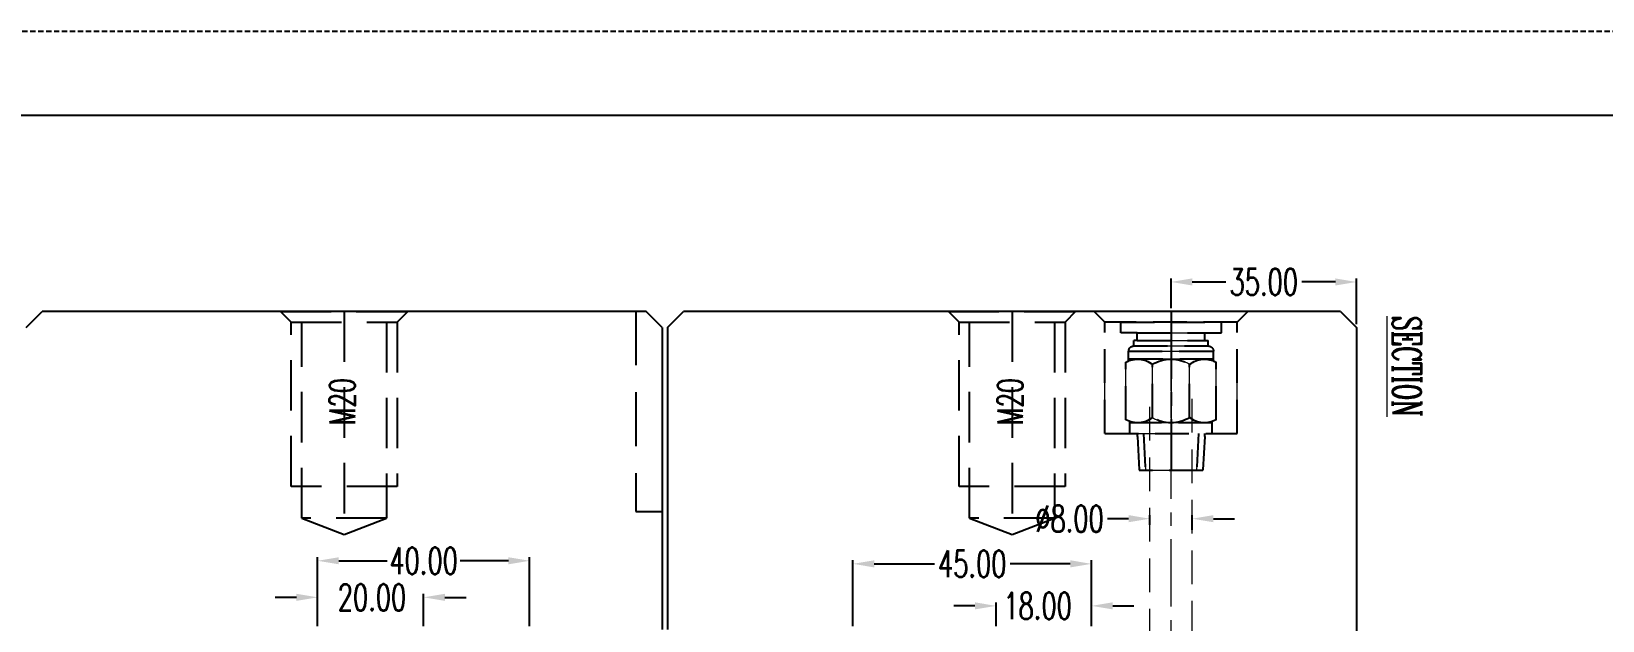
# Model space of a CAD drawing. Header units: inches. Extents: x 143011 to 144494, y -46023 to -44974.
# Drawn here: x 143292.1 to 143588.5, y -45084.7 to -44973.6 of the extents above; entities that cross this region are included whole.
import ezdxf

# ---------------------------------------------------------------- set-up
doc = ezdxf.new("R2010")
doc.units = ezdxf.units.IN
doc.header["$LTSCALE"] = 2
doc.header["$MEASUREMENT"] = 0
doc.header["$PDMODE"] = 3
doc.header["$PDSIZE"] = 0.3125
for name, pattern in [('CENTER', [50.8, 31.75, -6.35, 6.35, -6.35]), ('DASHED', [0.75, 0.5, -0.25]), ('HIDDEN', [9.525, 6.35, -3.175])]:
    doc.linetypes.add(name, pattern=pattern)
doc.layers.get('0').update_dxf_attribs({"linetype": 'CONTINUOUS'})
doc.layers.get('Defpoints').update_dxf_attribs({"linetype": 'CONTINUOUS'})
for name, color, linetype in [('5', 5, 'CONTINUOUS'), ('A', 7, 'CONTINUOUS'), ('wr2', 41, 'DASHED'), ('WT', 4, 'CONTINUOUS')]:
    doc.layers.add(name, color=color, linetype=linetype)
doc.layers.add('dim', color=3, linetype='CONTINUOUS', lineweight=15)
doc.layers.add('WR', color=122, linetype='HIDDEN', lineweight=18)
doc.styles.add('ROMANC', font='romanc', dxfattribs={"width": 0.6, "height": 1})
doc.styles.get("Standard").update_dxf_attribs({"font": 'txt.shx', "width": 0.67})
doc.dimstyles.new('2.00', dxfattribs={"dimtxt": 5, "dimasz": 4, "dimexe": 0.666, "dimexo": 0.626, "dimgap": 1, "dimtad": 0, "dimzin": 0, "dimdsep": 46, "dimtxsty": 'Standard', "dimcen": 0.09, "dimclrd": 3, "dimclre": 3, "dimclrt": 7, "dimazin": 0, "dimtfac": 1, "dimtofl": 0, "dimtmove": 0, "dimatfit": 0, "dimfxl": 0, "dimtolj": 1, "dimtzin": 0, "dimarcsym": 0})

# ---------------------------------------------------------------- blocks, each defined once
blk = doc.blocks.new('*D37730')
at = {"layer": 'Defpoints', "color": 0}
for p in [(143474.09, -45081.96), (143474.09, -45086.42), (143492.09, -45086.42)]:
    blk.add_point(p, dxfattribs=at)
at = {"layer": 'dim', "color": 3, "linetype": 'ByBlock', "lineweight": -2}
for p, q in [((143470.09, -45081.96), (143466.09, -45081.96)), ((143474.09, -45085.79), (143474.09, -45081.29)), ((143492.09, -45085.79), (143492.09, -45081.29)), ((143496.09, -45081.96), (143500.09, -45081.96))]:
    blk.add_line(p, q, dxfattribs=at)
at = {"layer": 'dim', "color": 3, "linetype": 'ByBlock'}
for points in [[(143470.09, -45082.62), (143470.09, -45081.29), (143474.09, -45081.96)], [(143496.09, -45081.29), (143496.09, -45082.62), (143492.09, -45081.96)]]:
    blk.add_solid(points, dxfattribs=at)
at = {"layer": 'dim', "color": 7, "linetype": 'ByBlock', "insert": (143481.92, -45081.96), "char_height": 5, "attachment_point": 5}
blk.add_mtext('\\A1;18.00', dxfattribs=at)
blk = doc.blocks.new('*D37731')
at = {"layer": 'Defpoints', "color": 0}
for p in [(143447.09, -45074.03), (143447.09, -45086.42), (143492.09, -45086.42)]:
    blk.add_point(p, dxfattribs=at)
at = {"layer": 'dim', "color": 3, "linetype": 'ByBlock', "lineweight": -2}
for p, q in [((143447.09, -45085.79), (143447.09, -45073.36)), ((143451.09, -45074.03), (143462.45, -45074.03)), ((143488.09, -45074.03), (143476.74, -45074.03)), ((143492.09, -45085.79), (143492.09, -45073.36))]:
    blk.add_line(p, q, dxfattribs=at)
at = {"layer": 'dim', "color": 3, "linetype": 'ByBlock'}
for points in [[(143451.09, -45073.36), (143451.09, -45074.7), (143447.09, -45074.03)], [(143488.09, -45074.7), (143488.09, -45073.36), (143492.09, -45074.03)]]:
    blk.add_solid(points, dxfattribs=at)
at = {"layer": 'dim', "color": 7, "linetype": 'ByBlock', "insert": (143469.59, -45074.03), "char_height": 5, "attachment_point": 5}
blk.add_mtext('\\A1;45.00', dxfattribs=at)
blk = doc.blocks.new('*D37732')
at = {"layer": 'Defpoints', "color": 0}
for p in [(143507.09, -45020.86), (143507.09, -45026.42), (143542.09, -45029.42)]:
    blk.add_point(p, dxfattribs=at)
at = {"layer": 'dim', "color": 3, "linetype": 'ByBlock', "lineweight": -2}
for p, q in [((143507.09, -45025.79), (143507.09, -45020.19)), ((143511.09, -45020.86), (143517.45, -45020.86)), ((143538.09, -45020.86), (143531.74, -45020.86)), ((143542.09, -45028.79), (143542.09, -45020.19))]:
    blk.add_line(p, q, dxfattribs=at)
at = {"layer": 'dim', "color": 3, "linetype": 'ByBlock'}
for points in [[(143511.09, -45020.19), (143511.09, -45021.52), (143507.09, -45020.86)], [(143538.09, -45021.52), (143538.09, -45020.19), (143542.09, -45020.86)]]:
    blk.add_solid(points, dxfattribs=at)
at = {"layer": 'dim', "color": 7, "linetype": 'ByBlock', "insert": (143524.59, -45020.86), "char_height": 5, "attachment_point": 5}
blk.add_mtext('\\A1;35.00', dxfattribs=at)
blk = doc.blocks.new('*D37733')
at = {"layer": 'Defpoints', "color": 0}
for p in [(143503.09, -45065.51), (143503.09, -45067.33), (143511.09, -45068.24)]:
    blk.add_point(p, dxfattribs=at)
at = {"layer": 'dim', "color": 3, "linetype": 'ByBlock', "lineweight": -2}
for p, q in [((143499.09, -45065.51), (143495.09, -45065.51)), ((143503.09, -45066.7), (143503.09, -45064.84)), ((143511.09, -45067.61), (143511.09, -45064.84)), ((143515.09, -45065.51), (143519.09, -45065.51))]:
    blk.add_line(p, q, dxfattribs=at)
at = {"layer": 'dim', "color": 3, "linetype": 'ByBlock'}
for points in [[(143499.09, -45066.18), (143499.09, -45064.84), (143503.09, -45065.51)], [(143515.09, -45064.84), (143515.09, -45066.18), (143511.09, -45065.51)]]:
    blk.add_solid(points, dxfattribs=at)
at = {"layer": 'dim', "color": 7, "linetype": 'ByBlock', "insert": (143487.95, -45065.51), "char_height": 5, "attachment_point": 5}
blk.add_mtext('%%c8.00', dxfattribs=at)
blk = doc.blocks.new('*D37796')
at = {"layer": 'Defpoints', "color": 0}
for p in [(143366.09, -45080.35), (143346.09, -45086.42), (143366.09, -45086.42)]:
    blk.add_point(p, dxfattribs=at)
at = {"layer": 'dim', "color": 3, "linetype": 'ByBlock', "lineweight": -2}
for p, q in [((143342.09, -45080.35), (143338.09, -45080.35)), ((143346.09, -45085.79), (143346.09, -45079.68)), ((143366.09, -45085.79), (143366.09, -45079.68)), ((143370.09, -45080.35), (143374.09, -45080.35))]:
    blk.add_line(p, q, dxfattribs=at)
at = {"layer": 'dim', "color": 3, "linetype": 'ByBlock'}
for points in [[(143342.09, -45081.01), (143342.09, -45079.68), (143346.09, -45080.35)], [(143370.09, -45079.68), (143370.09, -45081.01), (143366.09, -45080.35)]]:
    blk.add_solid(points, dxfattribs=at)
at = {"layer": 'dim', "color": 7, "linetype": 'ByBlock', "insert": (143356.35, -45080.35), "char_height": 5, "attachment_point": 5}
blk.add_mtext('\\A1;20.00', dxfattribs=at)
blk = doc.blocks.new('*D37797')
at = {"layer": 'Defpoints', "color": 0}
for p in [(143386.09, -45073.45), (143346.09, -45086.42), (143386.09, -45086.42)]:
    blk.add_point(p, dxfattribs=at)
at = {"layer": 'dim', "color": 3, "linetype": 'ByBlock', "lineweight": -2}
for p, q in [((143346.09, -45085.79), (143346.09, -45072.79)), ((143350.09, -45073.45), (143359.23, -45073.45)), ((143382.09, -45073.45), (143372.96, -45073.45)), ((143386.09, -45085.79), (143386.09, -45072.79))]:
    blk.add_line(p, q, dxfattribs=at)
at = {"layer": 'dim', "color": 3, "linetype": 'ByBlock'}
for points in [[(143350.09, -45072.79), (143350.09, -45074.12), (143346.09, -45073.45)], [(143382.09, -45074.12), (143382.09, -45072.79), (143386.09, -45073.45)]]:
    blk.add_solid(points, dxfattribs=at)
at = {"layer": 'dim', "color": 7, "linetype": 'ByBlock', "insert": (143366.09, -45073.45), "char_height": 5, "attachment_point": 5}
blk.add_mtext('\\A1;40.00', dxfattribs=at)
blk = doc.blocks.new('20160905.155744')
at = {"layer": 'wr2', "linetype": 'HIDDEN', "ltscale": 0.5}
for p, q in [((-6.35, -6.44), (-6.01, 0)), ((6.01, 0), (-6.01, 0)), ((-5.19, -7), (-4.82, 0)), ((5.19, -7), (4.82, 0)), ((6.35, -6.44), (6.01, 0)), ((-12.5, -7), (12.5, -7)), ((-12.5, -7), (-12.5, -28)), ((-7.75, -7), (-7.75, -9.23)), ((-6.35, -6.44), (-6.35, -7)), ((6.35, -6.44), (6.35, -7)), ((7.75, -7), (7.75, -9.23)), ((12.5, -7), (12.5, -28)), ((-8.5, -9.57), (-8.5, -20.43)), ((7.75, -9), (-7.75, -9)), ((-3.5, -9.99), (-3.5, -20.01)), ((3.5, -9.99), (3.5, -20.01)), ((8.5, -9.57), (8.5, -20.43)), ((-8, -20.67), (-8, -22.49)), ((8, -20.67), (8, -22.49)), ((8, -21), (-8, -21)), ((-8, -22.49), (8, -22.49)), ((-7, -23.49), (7, -23.49)), ((-7, -23.49), (-7, -24.49)), ((7, -23.49), (7, -24.49)), ((-9.5, -25.99), (-9.5, -28)), ((-6.4, -25.99), (-9.5, -25.99)), ((-6.4, -24.49), (-7, -24.49)), ((-6.4, -24.49), (-7, -24.49)), ((-6.4, -24.49), (-6.4, -25.99)), ((-6.4, -24.49), (6.4, -24.49)), ((-6.4, -25.99), (6.4, -25.99)), ((6.4, -24.49), (6.4, -25.99)), ((6.4, -24.49), (7, -24.49)), ((6.4, -24.49), (7, -24.49)), ((6.4, -25.99), (9.5, -25.99)), ((9.5, -25.99), (9.5, -28)), ((-12.5, -28), (-14.5, -30)), ((12.5, -28), (-12.5, -28)), ((-9.5, -28), (9.5, -28)), ((12.5, -28), (14.5, -30)), ((14.5, -30), (-14.5, -30))]:
    blk.add_line(p, q, dxfattribs=at)
at = {"layer": 'wr2', "linetype": 'CENTER', "ltscale": 0.2}
blk.add_line((0, -30), (0, 0), dxfattribs=at)
at = {"layer": 'wr2', "linetype": 'HIDDEN', "ltscale": 0.5}
for centre, radius, start, end in [((-6.32, -13.47), 4.47, 50.9817, 119.248), ((0, -15.66), 6.66, 58.3016, 121.6984), ((6.32, -13.47), 4.47, 60.752, 129.0183), ((-6.32, -16.53), 4.47, 240.752, 309.0183), ((0, -14.34), 6.66, 238.3016, 301.6984), ((6.32, -16.53), 4.47, 230.9817, 299.248), ((-7, -22.49), 1, 180, 270), ((7, -22.49), 1, 270, 0)]:
    blk.add_arc(centre, radius, start, end, dxfattribs=at)
blk = doc.blocks.new('20150129.111502')
at = {"layer": '5', "color": 122, "linetype": 'HIDDEN', "lineweight": 0}
for p, q in [((0, 14.5), (0, -14.5)), ((2, 12.5), (0, 14.5)), ((2, 12.5), (2, -12.5)), ((23, 12.5), (2, 12.5)), ((23, -12.5), (23, 12.5)), ((2, -9.5), (2, 9.5)), ((4.01, 9.5), (2, 9.5)), ((4.01, 6.4), (4.01, 9.5)), ((4.01, -6.4), (4.01, 6.4)), ((5.51, 6.4), (4.01, 6.4)), ((5.51, 6.4), (5.51, 7)), ((6.51, 7), (5.51, 7)), ((5.51, 6.4), (5.51, 7)), ((5.51, -6.4), (5.51, 6.4)), ((6.51, -7), (6.51, 7)), ((7.51, -8), (7.51, 8)), ((9.33, 8), (7.51, 8)), ((9, 8), (9, -8)), ((20.43, 8.5), (9.57, 8.5)), ((23, 7.75), (20.77, 7.75)), ((21, 7.75), (21, -7.75)), ((23.56, 6.35), (23, 6.35)), ((23.56, 6.35), (30, 6.01)), ((30, 6.01), (30, -6.01)), ((20.01, 3.5), (9.99, 3.5)), ((23, 5.19), (30, 4.82)), ((20.01, -3.5), (9.99, -3.5)), ((23, -5.19), (30, -4.82)), ((5.51, -6.4), (4.01, -6.4)), ((4.01, -6.4), (4.01, -9.5)), ((5.51, -6.4), (5.51, -7)), ((5.51, -6.4), (5.51, -7)), ((6.51, -7), (5.51, -7)), ((9.33, -8), (7.51, -8)), ((20.43, -8.5), (9.57, -8.5)), ((23, -7.75), (20.77, -7.75)), ((23.56, -6.35), (23, -6.35)), ((23.56, -6.35), (30, -6.01)), ((4.01, -9.5), (2, -9.5)), ((2, -12.5), (0, -14.5)), ((23, -12.5), (2, -12.5))]:
    blk.add_line(p, q, dxfattribs=at)
at = {"layer": '5', "color": 122, "linetype": 'CENTER', "lineweight": 0, "ltscale": 0.5}
blk.add_line((0, 0), (30, 0), dxfattribs=at)
at = {"layer": '5', "color": 122, "linetype": 'HIDDEN', "lineweight": 0}
for centre, radius, start, end in [((7.51, 7), 1, 90, 180), ((13.47, 6.32), 4.47, 150.752, 219.0183), ((16.53, 6.32), 4.47, 320.9817, 29.248), ((15.66, 0), 6.66, 148.3016, 211.6984), ((14.34, 0), 6.66, 328.3016, 31.6984), ((13.47, -6.32), 4.47, 140.9817, 209.248), ((16.53, -6.32), 4.47, 330.752, 39.0183), ((7.51, -7), 1, 180, 270)]:
    blk.add_arc(centre, radius, start, end, dxfattribs=at)

msp = doc.modelspace()

# ---------------------------------------------------------------- linework, layer by layer
at = {"linetype": 'Continuous'}
for p, q in [((143291.094, -45029.419), (143294.094, -45026.419)), ((143408.094, -45026.419), (143294.094, -45026.419)), ((143411.094, -45029.419), (143408.094, -45026.419)), ((143412.094, -45029.419), (143415.094, -45026.419)), ((143539.094, -45026.419), (143415.094, -45026.419)), ((143539.094, -45026.419), (143542.094, -45029.419)), ((143411.094, -45029.419), (143411.094, -45086.419)), ((143412.094, -45029.419), (143412.094, -45086.419)), ((143542.094, -45029.419), (143542.094, -45226.519))]:
    msp.add_line(p, q, dxfattribs=at)
at = {"color": 8, "linetype": 'HIDDEN', "ltscale": 0.75}
for p, q in [((143339.094, -45026.419), (143363.094, -45026.419)), ((143339.094, -45026.419), (143341.094, -45028.419)), ((143351.094, -45026.419), (143351.094, -45068.516)), ((143363.094, -45026.419), (143361.094, -45028.419)), ((143465.094, -45026.419), (143489.094, -45026.419)), ((143465.094, -45026.419), (143467.094, -45028.419)), ((143477.094, -45026.419), (143477.094, -45068.516)), ((143489.094, -45026.419), (143487.094, -45028.419)), ((143341.094, -45028.419), (143361.094, -45028.419)), ((143341.094, -45059.419), (143341.094, -45028.419)), ((143343.094, -45065.419), (143343.094, -45028.419)), ((143359.094, -45028.419), (143359.094, -45065.419)), ((143361.094, -45028.419), (143361.094, -45059.419)), ((143467.094, -45028.419), (143487.094, -45028.419)), ((143467.094, -45059.419), (143467.094, -45028.419)), ((143469.094, -45065.419), (143469.094, -45028.419)), ((143485.094, -45028.419), (143485.094, -45065.419)), ((143487.094, -45028.419), (143487.094, -45059.419)), ((143361.094, -45059.419), (143341.094, -45059.419)), ((143487.094, -45059.419), (143467.094, -45059.419)), ((143359.094, -45065.419), (143343.094, -45065.419)), ((143343.094, -45065.419), (143351.094, -45068.516)), ((143351.094, -45068.516), (143359.094, -45065.419)), ((143485.094, -45065.419), (143469.094, -45065.419)), ((143469.094, -45065.419), (143477.094, -45068.516)), ((143477.094, -45068.516), (143485.094, -45065.419))]:
    msp.add_line(p, q, dxfattribs=at)
at = {"color": 8, "linetype": 'HIDDEN', "ltscale": 0.8}
for p, q in [((143406.094, -45026.419), (143406.094, -45064.135)), ((143406.094, -45064.135), (143411.094, -45064.135))]:
    msp.add_line(p, q, dxfattribs=at)
at = {"layer": 'A', "linetype": 'DASHED'}
msp.add_line((144494.356, -44973.601), (143010.961, -44973.601), dxfattribs=at)
at = {"layer": 'A'}
msp.add_line((144478.511, -44989.446), (143026.806, -44989.446), dxfattribs=at)
at = {"layer": 'WR', "linetype": 'CENTER', "ltscale": 0.2}
msp.add_line((143507.094, -45102.419), (143507.094, -45026.419), dxfattribs=at)
at = {"layer": 'WR', "linetype": 'HIDDEN', "ltscale": 0.5}
for p, q in [((143503.094, -45098.419), (143503.094, -45041.419)), ((143511.094, -45106.419), (143511.094, -45041.419))]:
    msp.add_line(p, q, dxfattribs=at)

# ---------------------------------------------------------------- block references
at = {"layer": 'wr2', "linetype": 'ByBlock', "xscale": -1, "rotation": -180}
msp.add_blockref('20160905.155744', (143507.094, -45056.419), dxfattribs=at)
at = {"layer": 'WT', "linetype": 'ByBlock', "rotation": -90}
msp.add_blockref('20150129.111502', (143507.094, -45026.419), dxfattribs=at)

# ---------------------------------------------------------------- texts
at = {"color": 8, "linetype": 'HIDDEN', "ltscale": 0.75, "char_height": 4.8, "width": 14.1924, "attachment_point": 3, "rotation": 90}
for insert in [(143348.345, -45039.034), (143474.345, -45039.034)]:
    msp.add_mtext('M20', dxfattribs=dict(at, insert=insert))
at = {"layer": 'dim', "linetype": 'ByBlock', "style": 'ROMANC', "width": 0.6}
msp.add_text('%%uSECTION', height=5.4, rotation=270, dxfattribs=at).set_placement((143548.876, -45027.292))

# ---------------------------------------------------------------- dimensions: what is measured, and where the dimension line sits
at = {"layer": 'dim', "linetype": 'ByBlock'}
for base, p1, p2, picture, middle in [((143507.094, -45020.856), (143542.094, -45029.419), (143507.094, -45026.419), '*D37732', (143524.594, -45020.856)), ((143366.094, -45080.347), (143346.094, -45086.419), (143366.094, -45086.419), '*D37796', (143356.347, -45080.347)), ((143474.094, -45081.956), (143492.094, -45086.419), (143474.094, -45086.419), '*D37730', (143481.917, -45081.956))]:
    dim = msp.add_linear_dim(base=base, p1=p1, p2=p2, dimstyle='2.00', dxfattribs=at)
    dim.commit()
    dim.dimension.update_dxf_attribs({"geometry": picture, "text_midpoint": middle, "dimtype": 160})
dim = msp.add_linear_dim(base=(143503.094, -45065.51), p1=(143511.094, -45068.24), p2=(143503.094, -45067.33), text='%%c<>', dimstyle='2.00', dxfattribs=at)
dim.commit()
dim.dimension.update_dxf_attribs({"geometry": '*D37733', "text_midpoint": (143487.953, -45065.51)})
for base, p1, p2, picture, middle in [((143386.094, -45073.453), (143346.094, -45086.419), (143386.094, -45086.419), '*D37797', (143366.094, -45073.453)), ((143447.094, -45074.03), (143492.094, -45086.419), (143447.094, -45086.419), '*D37731', (143469.594, -45074.03))]:
    dim = msp.add_linear_dim(base=base, p1=p1, p2=p2, dimstyle='2.00', dxfattribs=at)
    dim.commit()
    dim.dimension.update_dxf_attribs({"geometry": picture, "text_midpoint": middle})

doc.saveas('drawing.dxf')
